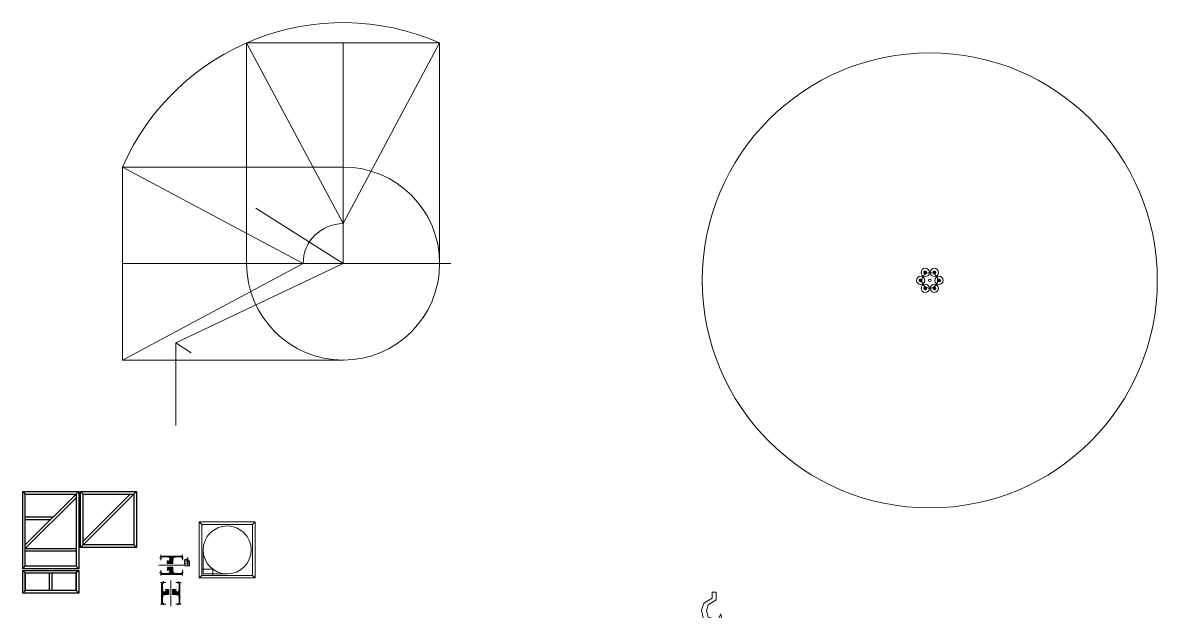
# Model space of a CAD drawing. Header units: inches. Extents: x -1596095 to 1052762, y -907497 to 506843.
# Drawn here: x -207550 to -199321, y -576090 to -571822 of the extents above; entities that cross this region are included whole.
import ezdxf

# ---------------------------------------------------------------- set-up
doc = ezdxf.new("R2010")
doc.units = ezdxf.units.IN
doc.header["$LTSCALE"] = 25
doc.header["$MEASUREMENT"] = 0
doc.linetypes.add('DASHDOT2', pattern=[12.7, 6.35, -3.175, 0, -3.175])
doc.layers.add('ramka', color=7, linetype='Continuous', lineweight=13)
pattern_1 = [(45, (357.97594, 123.92147), (-0.088388347648, 0.088388347648), [])]
pattern_2 = [(45, (359.91464, 203.99023), (-0.088388347648, 0.088388347648), [])]
pattern_3 = [(315, (369482.91313, -782789.53573), (0.088388347648, 0.088388347648), [])]
pattern_4 = [(315, (369402.84437, -782787.59703), (0.088388347648, 0.088388347648), [])]

msp = doc.modelspace()

# ---------------------------------------------------------------- hatches: boundary and pattern name
at = {"layer": 'ramka', "lineweight": 9, "ltscale": 3}
h = msp.add_hatch(dxfattribs=at)
h.set_pattern_fill('ANSI31', color=256)
h.set_pattern_definition([(45, (0, 0), (-0.088388347648, 0.088388347648), [])])
h.paths.add_polyline_path([(-201047.9, -573690.3, 1), (-201028.1, -573690.3, 1)])
h.paths.add_polyline_path([(-201035.4, -573690.3, -1), (-201040.6, -573690.3, -1)], flags=16)
h.paths.add_polyline_path([(-200994.8, -573632.6, 1), (-201014.6, -573632.6, 1)])
h.paths.add_polyline_path([(-201007.3, -573632.6, -1), (-201002.1, -573632.6, -1)], flags=16)
h.paths.add_polyline_path([(-200948, -573632.6, 1), (-200928.2, -573632.6, 1)])
h.paths.add_polyline_path([(-200935.5, -573632.6, -1), (-200940.6, -573632.6, -1)], flags=16)
h.paths.add_polyline_path([(-200914.7, -573690.3, 1), (-200894.8, -573690.3, 1)])
h.paths.add_polyline_path([(-200902.2, -573690.3, -1), (-200907.3, -573690.3, -1)], flags=16)
h.paths.add_polyline_path([(-200928.2, -573748, 1), (-200948, -573748, 1)])
h.paths.add_polyline_path([(-200940.6, -573748, -1), (-200935.5, -573748, -1)], flags=16)
h.paths.add_polyline_path([(-201014.6, -573748, 1), (-200994.8, -573748, 1)])
h.paths.add_polyline_path([(-201002.1, -573748, -1), (-201007.3, -573748, -1)], flags=16)
at = {"layer": 'ramka', "lineweight": 9, "ltscale": 3, "true_color": 0x636466}
h = msp.add_hatch(dxfattribs=at)
h.set_pattern_fill('ANSI31', color=251)
h.set_pattern_definition(pattern_2)
h.paths.add_polyline_path([(-206479.1, -575689), (-206549.1, -575689), (-206549.1, -575695), (-206479.1, -575695)])
h.paths.add_polyline_path([(-206473.1, -575689.5), (-206473.6, -575689), (-206479.1, -575689), (-206479.1, -575695), (-206479.1, -575723.4), (-206473.1, -575723.4)])
h.paths.add_polyline_path([(-206479.1, -575695), (-206498.1, -575695), (-206498.1, -575697.5), (-206497.6, -575698), (-206482.6, -575698), (-206482.1, -575698.5), (-206482.1, -575713.5), (-206481.6, -575714), (-206481.1, -575714), (-206479.1, -575714)])
h.paths.add_polyline_path([(-206461.1, -575689), (-206466.6, -575689), (-206467.1, -575689.5), (-206467.1, -575734.8), (-206461.1, -575734.8)])
h.paths.add_polyline_path([(-206458.1, -575698.5), (-206457.6, -575698), (-206442.6, -575698), (-206442.1, -575697.5), (-206442.1, -575695), (-206461.1, -575695), (-206461.1, -575714), (-206458.6, -575714), (-206458.1, -575713.5)])
at = {"layer": 'ramka', "lineweight": 9, "ltscale": 3}
h = msp.add_hatch(dxfattribs=at)
h.set_pattern_fill('ANSI31', color=5)
h.set_pattern_definition(pattern_2)
h.paths.add_polyline_path([(-206391.1, -575689), (-206461.1, -575689), (-206461.1, -575695), (-206442.1, -575695), (-206391.1, -575695)])
at = {"layer": 'ramka', "lineweight": 9, "ltscale": 3, "true_color": 0x636466}
h = msp.add_hatch(dxfattribs=at)
h.set_pattern_fill('ANSI31', color=251)
h.set_pattern_definition(pattern_2)
h.paths.add_polyline_path([(-206479.1, -575822), (-206549.1, -575822), (-206549.1, -575816), (-206479.1, -575816)])
h.paths.add_polyline_path([(-206473.1, -575821.5), (-206473.6, -575822), (-206479.1, -575822), (-206479.1, -575816), (-206479.1, -575787.6), (-206473.1, -575787.6)])
h.paths.add_polyline_path([(-206479.1, -575816), (-206498.1, -575816), (-206498.1, -575813.5), (-206497.6, -575813), (-206482.6, -575813), (-206482.1, -575812.5), (-206482.1, -575797.5), (-206481.6, -575797), (-206481.1, -575797), (-206479.1, -575797)])
h.paths.add_polyline_path([(-206442.1, -575816), (-206461.1, -575816), (-206461.1, -575797), (-206458.6, -575797), (-206458.1, -575797.5), (-206458.1, -575812.5), (-206457.6, -575813), (-206442.6, -575813), (-206442.1, -575813.5)])
h.paths.add_polyline_path([(-206391.1, -575822), (-206461.1, -575822), (-206461.1, -575816), (-206442.1, -575816), (-206391.1, -575816)])
h.paths.add_polyline_path([(-206461.1, -575822), (-206466.6, -575822), (-206467.1, -575821.5), (-206467.1, -575776.2), (-206461.1, -575776.2)])
h.paths.add_polyline_path([(-206461.1, -575773), (-206467.1, -575773), (-206467.1, -575769), (-206461.1, -575769)])
at = {"layer": 'ramka', "lineweight": 9, "ltscale": 3}
h = msp.add_hatch(dxfattribs=at)
h.set_pattern_fill('ANSI31', color=4)
h.set_pattern_definition(pattern_2)
h.paths.add_polyline_path([(-206467.1, -575738), (-206470.1, -575738), (-206470.1, -575742), (-206467.1, -575742)])
h.paths.add_polyline_path([(-206470.1, -575734.8), (-206467.1, -575734.8), (-206467.1, -575717), (-206470.1, -575717)])
h.paths.add_polyline_path([(-206470.1, -575738), (-206476.1, -575738), (-206476.1, -575742), (-206470.1, -575742)])
h.paths.add_polyline_path([(-206476.1, -575734.8), (-206470.1, -575734.8), (-206470.1, -575730), (-206473.1, -575730), (-206476.1, -575730)])
h.paths.add_polyline_path([(-206476.1, -575738), (-206482.1, -575738), (-206482.1, -575742), (-206476.1, -575742)])
h.paths.add_polyline_path([(-206482.1, -575734.8), (-206476.1, -575734.8), (-206476.1, -575730), (-206479.1, -575730), (-206482.1, -575730)])
h.paths.add_polyline_path([(-206482.1, -575738), (-206485.1, -575738), (-206485.1, -575742), (-206482.1, -575742)])
h.paths.add_polyline_path([(-206485.1, -575734.8), (-206482.1, -575734.8), (-206482.1, -575717), (-206485.1, -575717)])
h = msp.add_hatch(dxfattribs=at)
h.set_pattern_fill('ANSI31', color=4)
h.set_pattern_definition(pattern_2)
h.paths.add_polyline_path([(-206467.1, -575773), (-206470.1, -575773), (-206470.1, -575769), (-206467.1, -575769)])
h.paths.add_polyline_path([(-206470.1, -575776.2), (-206467.1, -575776.2), (-206467.1, -575794), (-206470.1, -575794)])
h.paths.add_polyline_path([(-206470.1, -575773), (-206476.1, -575773), (-206476.1, -575769), (-206470.1, -575769)])
h.paths.add_polyline_path([(-206476.1, -575776.2), (-206470.1, -575776.2), (-206470.1, -575781), (-206473.1, -575781), (-206476.1, -575781)])
h.paths.add_polyline_path([(-206476.1, -575773), (-206482.1, -575773), (-206482.1, -575769), (-206476.1, -575769)])
h.paths.add_polyline_path([(-206482.1, -575776.2), (-206476.1, -575776.2), (-206476.1, -575781), (-206479.1, -575781), (-206482.1, -575781)])
h.paths.add_polyline_path([(-206482.1, -575773), (-206485.1, -575773), (-206485.1, -575769), (-206482.1, -575769)])
h.paths.add_polyline_path([(-206485.1, -575776.2), (-206482.1, -575776.2), (-206482.1, -575794), (-206485.1, -575794)])
h = msp.add_hatch(dxfattribs=at)
h.set_pattern_fill('ANSI31', color=2)
h.set_pattern_definition(pattern_1)
h.paths.add_polyline_path([(-206479.1, -575730), (-206482.1, -575730), (-206482.1, -575727), (-206482.1, -575724), (-206482.1, -575721), (-206482.1, -575720), (-206482.1, -575717), (-206479.1, -575717)])
h.paths.add_polyline_path([(-206473.1, -575730), (-206479.1, -575730), (-206479.1, -575723.4), (-206473.1, -575723.4)])
h.paths.add_polyline_path([(-206470.1, -575730), (-206473.1, -575730), (-206473.1, -575723.4), (-206473.1, -575717), (-206470.1, -575717)])
h = msp.add_hatch(dxfattribs=at)
h.set_pattern_fill('ANSI31', color=2)
h.set_pattern_definition(pattern_1)
h.paths.add_polyline_path([(-206479.1, -575781), (-206482.1, -575781), (-206482.1, -575784), (-206482.1, -575787), (-206482.1, -575790), (-206482.1, -575791), (-206482.1, -575794), (-206479.1, -575794)])
h.paths.add_polyline_path([(-206473.1, -575781), (-206479.1, -575781), (-206479.1, -575787.6), (-206473.1, -575787.6)])
h.paths.add_polyline_path([(-206470.1, -575781), (-206473.1, -575781), (-206473.1, -575787.6), (-206473.1, -575794), (-206470.1, -575794)])
at = {"layer": 'ramka', "lineweight": 9, "ltscale": 3, "true_color": 0x636466}
h = msp.add_hatch(dxfattribs=at)
h.set_pattern_fill('ANSI31', color=251)
h.set_pattern_definition(pattern_2)
h.paths.add_polyline_path([(-206461.1, -575742), (-206461.1, -575738), (-206467.1, -575738), (-206467.1, -575742)])
h = msp.add_hatch(dxfattribs=at)
h.set_pattern_fill('ANSI31', color=251, angle=-90)
h.set_pattern_definition(pattern_3)
h.paths.add_polyline_path([(-206543.1, -575950.5), (-206543.1, -575880.5), (-206537.1, -575880.5), (-206537.1, -575950.5)])
h.paths.add_polyline_path([(-206542.6, -575956.5), (-206543.1, -575956), (-206543.1, -575950.5), (-206537.1, -575950.5), (-206508.6, -575950.5), (-206508.6, -575956.5)])
h.paths.add_polyline_path([(-206537.1, -575950.5), (-206537.1, -575931.5), (-206534.6, -575931.5), (-206534.1, -575932), (-206534.1, -575947), (-206533.6, -575947.5), (-206518.6, -575947.5), (-206518.1, -575948), (-206518.1, -575948.5), (-206518.1, -575950.5)])
h.paths.add_polyline_path([(-206537.1, -575987.5), (-206537.1, -575968.5), (-206518.1, -575968.5), (-206518.1, -575971), (-206518.6, -575971.5), (-206533.6, -575971.5), (-206534.1, -575972), (-206534.1, -575987), (-206534.6, -575987.5)])
h.paths.add_polyline_path([(-206543.1, -576038.5), (-206543.1, -575968.5), (-206537.1, -575968.5), (-206537.1, -575987.5), (-206537.1, -576038.5)])
h.paths.add_polyline_path([(-206543.1, -575968.5), (-206543.1, -575963), (-206542.6, -575962.5), (-206497.3, -575962.5), (-206497.3, -575968.5)])
h.paths.add_polyline_path([(-206494.1, -575968.5), (-206494.1, -575962.5), (-206490.1, -575962.5), (-206490.1, -575968.5)])
h = msp.add_hatch(dxfattribs=at)
h.set_pattern_fill('ANSI31', color=251, angle=-90)
h.set_pattern_definition(pattern_3)
h.paths.add_polyline_path([(-206448, -575933.5), (-206445, -575933.5), (-206438, -575933.5), (-206438, -575930.5), (-206455.9, -575930.5), (-206455.9, -575933.5), (-206454, -575933.5), (-206451, -575933.5)])
h.paths.add_polyline_path([(-206459.1, -575933.5), (-206459.1, -575930.5), (-206463, -575930.5), (-206463, -575933.5)])
h.paths.add_polyline_path([(-206490.1, -575933.5), (-206490.1, -575930.5), (-206494.1, -575930.5), (-206494.1, -575933.5)])
h.paths.add_polyline_path([(-206497.3, -575933.5), (-206497.3, -575930.5), (-206515.1, -575930.5), (-206515.1, -575933.5)])
at = {"layer": 'ramka', "lineweight": 9, "ltscale": 3}
h = msp.add_hatch(dxfattribs=at)
h.set_pattern_fill('ANSI31', color=4, angle=-90)
h.set_pattern_definition(pattern_3)
h.paths.add_polyline_path([(-206494.1, -575962.5), (-206494.1, -575959.5), (-206490.1, -575959.5), (-206490.1, -575962.5)])
h.paths.add_polyline_path([(-206497.3, -575959.5), (-206497.3, -575962.5), (-206515.1, -575962.5), (-206515.1, -575959.5)])
h.paths.add_polyline_path([(-206494.1, -575959.5), (-206494.1, -575953.5), (-206490.1, -575953.5), (-206490.1, -575959.5)])
h.paths.add_polyline_path([(-206497.3, -575953.5), (-206497.3, -575959.5), (-206502.1, -575959.5), (-206502.1, -575956.5), (-206502.1, -575953.5)])
h.paths.add_polyline_path([(-206494.1, -575953.5), (-206494.1, -575947.5), (-206490.1, -575947.5), (-206490.1, -575953.5)])
h.paths.add_polyline_path([(-206497.3, -575947.5), (-206497.3, -575953.5), (-206502.1, -575953.5), (-206502.1, -575950.5), (-206502.1, -575947.5)])
h.paths.add_polyline_path([(-206494.1, -575947.5), (-206494.1, -575944.5), (-206490.1, -575944.5), (-206490.1, -575947.5)])
h.paths.add_polyline_path([(-206497.3, -575944.5), (-206497.3, -575947.5), (-206515.1, -575947.5), (-206515.1, -575944.5)])
h = msp.add_hatch(dxfattribs=at)
h.set_pattern_fill('ANSI31', color=2, angle=-90)
h.set_pattern_definition(pattern_4)
h.paths.add_polyline_path([(-206502.1, -575950.5), (-206502.1, -575947.5), (-206505.1, -575947.5), (-206508.1, -575947.5), (-206511.1, -575947.5), (-206512.1, -575947.5), (-206515.1, -575947.5), (-206515.1, -575950.5)])
h.paths.add_polyline_path([(-206502.1, -575956.5), (-206502.1, -575950.5), (-206508.6, -575950.5), (-206508.6, -575956.5)])
h.paths.add_polyline_path([(-206502.1, -575959.5), (-206502.1, -575956.5), (-206508.6, -575956.5), (-206515.1, -575956.5), (-206515.1, -575959.5)])
h = msp.add_hatch(dxfattribs=at)
h.set_pattern_fill('ANSI31', color=6, angle=-90)
h.set_pattern_definition(pattern_3)
h.paths.add_polyline_path([(-206445, -575944.5), (-206445, -575935.5), (-206445, -575933.5), (-206446, -575933.5), (-206446, -575944.5)])
h.paths.add_polyline_path([(-206446, -575944.5), (-206446, -575933.5), (-206448, -575933.5), (-206448, -575944.5)])
h.paths.add_polyline_path([(-206448, -575944.5), (-206448, -575933.5), (-206451, -575933.5), (-206451, -575944.5)])
h.paths.add_polyline_path([(-206451, -575944.5), (-206451, -575933.5), (-206454, -575933.5), (-206454, -575944.5)])
h.paths.add_polyline_path([(-206454, -575944.5), (-206454, -575933.5), (-206455.9, -575933.5), (-206455.9, -575944.5)])
h.paths.add_polyline_path([(-206459.1, -575944.5), (-206459.1, -575933.5), (-206460, -575933.5), (-206460, -575944.5)])
h.paths.add_polyline_path([(-206460, -575944.5), (-206460, -575933.5), (-206463, -575933.5), (-206463, -575944.5), (-206463, -575944.5)])
h.paths.add_polyline_path([(-206490.1, -575944.5), (-206490.1, -575933.5), (-206493.1, -575933.5), (-206493.1, -575944.5)])
h.paths.add_polyline_path([(-206493.1, -575944.5), (-206493.1, -575933.5), (-206494.1, -575933.5), (-206494.1, -575944.5)])
h.paths.add_polyline_path([(-206497.3, -575944.5), (-206497.3, -575933.5), (-206499.1, -575933.5), (-206499.1, -575944.5)])
h.paths.add_polyline_path([(-206499.1, -575944.5), (-206499.1, -575933.5), (-206502.1, -575933.5), (-206502.1, -575944.5)])
h.paths.add_polyline_path([(-206502.1, -575944.5), (-206502.1, -575933.5), (-206505.1, -575933.5), (-206505.1, -575944.5)])
h.paths.add_polyline_path([(-206505.1, -575944.5), (-206505.1, -575933.5), (-206507.1, -575933.5), (-206507.1, -575944.5)])
h.paths.add_polyline_path([(-206507.1, -575944.5), (-206507.1, -575933.5), (-206508.1, -575933.5), (-206508.1, -575944.5)])
h = msp.add_hatch(dxfattribs=at)
h.set_pattern_fill('ANSI31', color=4, angle=-90)
h.set_pattern_definition(pattern_3)
h.paths.add_polyline_path([(-206459.1, -575962.5), (-206459.1, -575959.5), (-206463, -575959.5), (-206463, -575962.5)])
h.paths.add_polyline_path([(-206455.9, -575959.5), (-206455.9, -575962.5), (-206438, -575962.5), (-206438, -575959.5)])
h.paths.add_polyline_path([(-206459.1, -575959.5), (-206459.1, -575953.5), (-206463, -575953.5), (-206463, -575959.5)])
h.paths.add_polyline_path([(-206455.9, -575953.5), (-206455.9, -575959.5), (-206451, -575959.5), (-206451, -575956.5), (-206451, -575953.5)])
h.paths.add_polyline_path([(-206459.1, -575953.5), (-206459.1, -575947.5), (-206463, -575947.5), (-206463, -575953.5)])
h.paths.add_polyline_path([(-206455.9, -575947.5), (-206455.9, -575953.5), (-206451, -575953.5), (-206451, -575950.5), (-206451, -575947.5)])
h.paths.add_polyline_path([(-206459.1, -575947.5), (-206459.1, -575944.5), (-206463, -575944.5), (-206463, -575947.5)])
h.paths.add_polyline_path([(-206455.9, -575944.5), (-206455.9, -575947.5), (-206438, -575947.5), (-206438, -575944.5)])
at = {"layer": 'ramka', "lineweight": 9, "ltscale": 3, "true_color": 0x636466}
h = msp.add_hatch(dxfattribs=at)
h.set_pattern_fill('ANSI31', color=251, angle=-90)
h.set_pattern_definition(pattern_3)
h.paths.add_polyline_path([(-206410, -575950.5), (-206410, -575880.5), (-206416, -575880.5), (-206416, -575950.5)])
h.paths.add_polyline_path([(-206410.5, -575956.5), (-206410, -575956), (-206410, -575950.5), (-206416, -575950.5), (-206444.5, -575950.5), (-206444.5, -575956.5)])
h.paths.add_polyline_path([(-206416, -575950.5), (-206416, -575931.5), (-206418.5, -575931.5), (-206419, -575932), (-206419, -575947), (-206419.5, -575947.5), (-206434.5, -575947.5), (-206435, -575948), (-206435, -575948.5), (-206435, -575950.5)])
h.paths.add_polyline_path([(-206410, -575968.5), (-206410, -575963), (-206410.5, -575962.5), (-206455.9, -575962.5), (-206455.9, -575968.5)])
h.paths.add_polyline_path([(-206419.5, -575971.5), (-206419, -575972), (-206419, -575987), (-206418.5, -575987.5), (-206416, -575987.5), (-206416, -575968.5), (-206435, -575968.5), (-206435, -575971), (-206434.5, -575971.5)])
at = {"layer": 'ramka', "lineweight": 9, "ltscale": 3}
h = msp.add_hatch(dxfattribs=at)
h.set_pattern_fill('ANSI31', color=2, angle=-90)
h.set_pattern_definition(pattern_4)
h.paths.add_polyline_path([(-206451, -575950.5), (-206451, -575947.5), (-206448, -575947.5), (-206445, -575947.5), (-206442, -575947.5), (-206441, -575947.5), (-206438, -575947.5), (-206438, -575950.5)])
h.paths.add_polyline_path([(-206451, -575956.5), (-206451, -575950.5), (-206444.5, -575950.5), (-206444.5, -575956.5)])
h.paths.add_polyline_path([(-206451, -575959.5), (-206451, -575956.5), (-206444.5, -575956.5), (-206438, -575956.5), (-206438, -575959.5)])
at = {"layer": 'ramka', "lineweight": 9, "ltscale": 3, "true_color": 0x636466}
h = msp.add_hatch(dxfattribs=at)
h.set_pattern_fill('ANSI31', color=251, angle=-90)
h.set_pattern_definition(pattern_3)
h.paths.add_polyline_path([(-206463, -575968.5), (-206459.1, -575968.5), (-206459.1, -575962.5), (-206463, -575962.5)])
h = msp.add_hatch(dxfattribs=at)
h.set_pattern_fill('ANSI31', color=251, angle=-90)
h.set_pattern_definition(pattern_3)
h.paths.add_polyline_path([(-206410, -576038.5), (-206410, -575968.5), (-206416, -575968.5), (-206416, -575987.5), (-206416, -576038.5)])

# ---------------------------------------------------------------- linework, layer by layer
at = {"layer": 'ramka', "color": 3, "lineweight": 9, "ltscale": 2}
for p, q in [((-204526.2, -571968.1), (-205926.2, -571968.1)), ((-205926.2, -571968.1), (-205926.2, -573568.1)), ((-204526.2, -573568.1), (-204526.2, -571968.1)), ((-204526.2, -573568.1), (-204526.2, -571968.1)), ((-206826.2, -574268.1), (-206826.2, -572868.1)), ((-206826.2, -572868.1), (-205226.2, -572868.1)), ((-205226.2, -573568.1), (-204446.1, -573568.1)), ((-204446.1, -573568.1), (-204526.2, -573568.1)), ((-206440.7, -574268.1), (-206826.2, -574268.1)), ((-205226.2, -574268.1), (-206826.2, -574268.1)), ((-205226.2, -574268.1), (-206440.7, -574268.1))]:
    msp.add_line(p, q, dxfattribs=at)
at = {"layer": 'ramka', "color": 2, "lineweight": 9, "ltscale": 2}
for p, q in [((-205226.2, -573278.1), (-205926.2, -571968.1)), ((-205226.2, -573278.1), (-204526.2, -571968.1)), ((-205226.2, -573278.1), (-205226.2, -571968.1)), ((-205516.2, -573568.1), (-206826.2, -572868.1)), ((-205226.2, -573278.1), (-205226.2, -573568.1)), ((-205516.2, -573568.1), (-206826.2, -574268.1)), ((-205516.2, -573568.1), (-206826.2, -573568.1)), ((-205226.2, -573568.1), (-206440.7, -574143.1)), ((-205226.2, -573568.1), (-205516.2, -573568.1)), ((-206440.7, -574743.1), (-206440.7, -574143.1))]:
    msp.add_line(p, q, dxfattribs=at)
at = {"layer": 'ramka', "color": 251, "lineweight": 9, "ltscale": 2}
for p, q in [((-205858.9, -573167.6), (-205226.2, -573568.1)), ((-206327.8, -574214.6), (-206440.7, -574143.1))]:
    msp.add_line(p, q, dxfattribs=at)
at = {"layer": 'ramka', "lineweight": 30, "ltscale": 3}
for p, q in [((-207550.4, -575221.1), (-207531.4, -575240.1)), ((-207531.4, -575608.5), (-207144, -575221.1)), ((-207531.4, -575635.4), (-207163, -575267)), ((-207163, -575240.1), (-207144, -575221.1)), ((-207131.5, -575221.1), (-207112.5, -575240.1)), ((-207112.5, -575608.4), (-206744.2, -575240.1)), ((-207112.5, -575581.5), (-206771.1, -575240.1)), ((-206725.1, -575221.1), (-206744.2, -575240.1)), ((-207531.4, -575405.3), (-207328.2, -575405.3)), ((-207531.4, -575424.3), (-207347.2, -575424.3)), ((-207131.5, -575627.5), (-207112.5, -575608.4)), ((-206725.1, -575627.5), (-206744.2, -575608.4)), ((-207550.4, -575781.1), (-207531.4, -575762.1)), ((-207163, -575762.1), (-207144, -575781.1)), ((-207550.4, -575792.8), (-207531.4, -575811.8)), ((-207531.4, -575811.8), (-207531.4, -575938.7)), ((-207356.2, -575938.7), (-207356.2, -575811.8)), ((-207337.2, -575938.7), (-207337.2, -575811.8)), ((-207144, -575792.8), (-207163, -575811.8)), ((-207163, -575811.8), (-207163, -575938.7)), ((-207163, -575938.7), (-207163, -575811.8)), ((-207531.4, -575938.7), (-207550.4, -575957.7)), ((-207163, -575938.7), (-207144, -575957.7))]:
    msp.add_line(p, q, dxfattribs=at)
at = {"layer": 'ramka', "lineweight": 9, "ltscale": 3}
for p, q in [((-206270.8, -575441.6), (-206251.8, -575460.7)), ((-205864.4, -575441.6), (-205883.5, -575460.7)), ((-206549.1, -575700.6), (-206557.2, -575702.6)), ((-206549.1, -575680.3), (-206549.1, -575700.6)), ((-206498.1, -575697.5), (-206498.1, -575695)), ((-206498.1, -575697.5), (-206497.6, -575698)), ((-206482.6, -575698), (-206497.6, -575698)), ((-206482.6, -575698), (-206482.1, -575698.5)), ((-206482.1, -575713.5), (-206482.1, -575698.5)), ((-206461.1, -575695), (-206442.1, -575695)), ((-206457.6, -575698), (-206458.1, -575698.5)), ((-206458.1, -575698.5), (-206458.1, -575713.5)), ((-206442.6, -575698), (-206457.6, -575698)), ((-206442.6, -575698), (-206442.1, -575697.5)), ((-206442.1, -575695), (-206442.1, -575697.5)), ((-206391.1, -575700.6), (-206399.2, -575702.6)), ((-206391.1, -575680.3), (-206391.1, -575700.6)), ((-206557.2, -575702.6), (-206542, -575703.3)), ((-206542, -575703.3), (-206549.1, -575705.3)), ((-206549.1, -575705.3), (-206549.1, -575718.9)), ((-206482.1, -575713.5), (-206481.6, -575714)), ((-206479.1, -575742), (-206482.1, -575742)), ((-206479.1, -575769), (-206482.1, -575769)), ((-206481.1, -575714), (-206481.6, -575714)), ((-206479.1, -575714), (-206481.1, -575714)), ((-206479.1, -575730), (-206479.1, -575717)), ((-206479.1, -575781), (-206479.1, -575794)), ((-206473.1, -575742), (-206470.1, -575742)), ((-206473.1, -575769), (-206470.1, -575769)), ((-206467.1, -575734.8), (-206467.1, -575717)), ((-206467.1, -575776.2), (-206467.1, -575794)), ((-206458.6, -575714), (-206461.1, -575714)), ((-206458.6, -575714), (-206458.1, -575713.5)), ((-206399.2, -575702.6), (-206384, -575703.3)), ((-206384, -575703.3), (-206391.1, -575705.3)), ((-206391.1, -575705.3), (-206391.1, -575718.9)), ((-206557.2, -575808.4), (-206542, -575807.8)), ((-206549.1, -575810.5), (-206557.2, -575808.4)), ((-206549.1, -575805.7), (-206549.1, -575792.1)), ((-206542, -575807.8), (-206549.1, -575805.7)), ((-206549.1, -575830.7), (-206549.1, -575810.5)), ((-206498.1, -575813.5), (-206497.6, -575813)), ((-206498.1, -575813.5), (-206498.1, -575816)), ((-206482.6, -575813), (-206497.6, -575813)), ((-206482.6, -575813), (-206482.1, -575812.5)), ((-206482.1, -575797.5), (-206481.6, -575797)), ((-206482.1, -575797.5), (-206482.1, -575812.5)), ((-206481.1, -575797), (-206481.6, -575797)), ((-206479.1, -575797), (-206481.1, -575797)), ((-206458.6, -575797), (-206461.1, -575797)), ((-206461.1, -575816), (-206442.1, -575816)), ((-206458.6, -575797), (-206458.1, -575797.5)), ((-206458.1, -575812.5), (-206458.1, -575797.5)), ((-206457.6, -575813), (-206458.1, -575812.5)), ((-206442.6, -575813), (-206457.6, -575813)), ((-206442.6, -575813), (-206442.1, -575813.5)), ((-206442.1, -575816), (-206442.1, -575813.5)), ((-206399.2, -575808.4), (-206384, -575807.8)), ((-206391.1, -575810.5), (-206399.2, -575808.4)), ((-206391.1, -575805.7), (-206391.1, -575792.1)), ((-206384, -575807.8), (-206391.1, -575805.7)), ((-206391.1, -575830.7), (-206391.1, -575810.5)), ((-206270.8, -575848), (-206251.8, -575829)), ((-205864.4, -575848), (-205883.5, -575829)), ((-206551.7, -575880.5), (-206531.5, -575880.5)), ((-206534.6, -575931.5), (-206537.1, -575931.5)), ((-206534.6, -575931.5), (-206534.1, -575932)), ((-206534.1, -575947), (-206534.1, -575932)), ((-206534.1, -575947), (-206533.6, -575947.5)), ((-206518.6, -575947.5), (-206533.6, -575947.5)), ((-206531.5, -575880.5), (-206529.5, -575872.4)), ((-206529.5, -575872.4), (-206528.8, -575887.6)), ((-206528.8, -575887.6), (-206526.8, -575880.5)), ((-206526.8, -575880.5), (-206513.2, -575880.5)), ((-206518.6, -575947.5), (-206518.1, -575948)), ((-206490.1, -575950.5), (-206490.1, -575947.5)), ((-206463, -575950.5), (-206463, -575947.5)), ((-206426.3, -575880.5), (-206440, -575880.5)), ((-206434.5, -575947.5), (-206435, -575948)), ((-206434.5, -575947.5), (-206419.5, -575947.5)), ((-206424.3, -575887.6), (-206426.3, -575880.5)), ((-206423.7, -575872.4), (-206424.3, -575887.6)), ((-206421.6, -575880.5), (-206423.7, -575872.4)), ((-206401.4, -575880.5), (-206421.6, -575880.5)), ((-206419, -575947), (-206419.5, -575947.5)), ((-206418.5, -575931.5), (-206419, -575932)), ((-206419, -575947), (-206419, -575932)), ((-206418.5, -575931.5), (-206416, -575931.5)), ((-206537.1, -575968.5), (-206537.1, -575987.5)), ((-206537.1, -575987.5), (-206534.6, -575987.5)), ((-206534.1, -575987), (-206534.6, -575987.5)), ((-206534.1, -575972), (-206533.6, -575971.5)), ((-206534.1, -575987), (-206534.1, -575972)), ((-206533.6, -575971.5), (-206518.6, -575971.5)), ((-206518.1, -575971), (-206518.6, -575971.5)), ((-206518.1, -575948.5), (-206518.1, -575948)), ((-206518.1, -575950.5), (-206518.1, -575948.5)), ((-206518.1, -575971), (-206518.1, -575968.5)), ((-206502.1, -575950.5), (-206515.1, -575950.5)), ((-206497.3, -575962.5), (-206515.1, -575962.5)), ((-206490.1, -575956.5), (-206490.1, -575959.5)), ((-206463, -575956.5), (-206463, -575959.5)), ((-206455.9, -575962.5), (-206438, -575962.5)), ((-206451, -575950.5), (-206438, -575950.5)), ((-206435, -575948.5), (-206435, -575948)), ((-206435, -575950.5), (-206435, -575948.5)), ((-206435, -575971), (-206435, -575968.5)), ((-206435, -575971), (-206434.5, -575971.5)), ((-206419.5, -575971.5), (-206434.5, -575971.5)), ((-206419, -575972), (-206419.5, -575971.5)), ((-206419, -575987), (-206419, -575972)), ((-206419, -575987), (-206418.5, -575987.5)), ((-206416, -575987.5), (-206418.5, -575987.5)), ((-206416, -575968.5), (-206416, -575987.5)), ((-206551.7, -576038.5), (-206531.5, -576038.5)), ((-206531.5, -576038.5), (-206529.5, -576030.4)), ((-206529.5, -576030.4), (-206528.8, -576045.6)), ((-206528.8, -576045.6), (-206526.8, -576038.5)), ((-206526.8, -576038.5), (-206513.2, -576038.5)), ((-206426.3, -576038.5), (-206440, -576038.5)), ((-206424.3, -576045.6), (-206426.3, -576038.5)), ((-206423.7, -576030.4), (-206424.3, -576045.6)), ((-206421.6, -576038.5), (-206423.7, -576030.4)), ((-206401.4, -576038.5), (-206421.6, -576038.5))]:
    msp.add_line(p, q, dxfattribs=at)
at = {"layer": 'ramka', "color": 7, "lineweight": 30, "ltscale": 2}
for p, q in [((-207531.4, -575635.4), (-207163, -575635.4)), ((-207163, -575654.4), (-207531.4, -575654.4)), ((-207163, -575635.4), (-207163, -575654.4))]:
    msp.add_line(p, q, dxfattribs=at)
at = {"layer": 'ramka', "color": 251, "lineweight": 9, "ltscale": 3, "true_color": 0x636466}
for p, q in [((-206241.8, -575819), (-206241.8, -575644.8)), ((-206067.6, -575819), (-206241.8, -575819))]:
    msp.add_line(p, q, dxfattribs=at)
at = {"layer": 'ramka', "color": 251, "linetype": 'DASHDOT2', "lineweight": 9, "ltscale": 3, "true_color": 0x636466}
for p, q in [((-206562.4, -575755.5), (-206377.6, -575755.5)), ((-206476.6, -575867.2), (-206476.6, -576052.1))]:
    msp.add_line(p, q, dxfattribs=at)
at = {"layer": 'ramka', "lineweight": 30, "ltscale": 3}
for points in [[(-207144, -575781.1), (-207550.4, -575781.1), (-207550.4, -575221.1), (-207144, -575221.1)], [(-207163, -575762.1), (-207531.4, -575762.1), (-207531.4, -575240.1), (-207163, -575240.1)], [(-207131.5, -575221.1), (-206725.1, -575221.1), (-206725.1, -575627.5), (-207131.5, -575627.5)], [(-207112.5, -575240.1), (-206744.2, -575240.1), (-206744.2, -575608.4), (-207112.5, -575608.4)], [(-207550.4, -575792.8), (-207144, -575792.8), (-207144, -575957.7), (-207550.4, -575957.7)], [(-207531.4, -575811.8), (-207163, -575811.8), (-207163, -575938.7), (-207531.4, -575938.7)]]:
    msp.add_lwpolyline(points, close=True, dxfattribs=at)
at = {"layer": 'ramka', "lineweight": 9, "ltscale": 3}
for points in [[(-206270.8, -575441.6), (-205864.4, -575441.6), (-205864.4, -575848), (-206270.8, -575848)], [(-206251.8, -575460.7), (-205883.5, -575460.7), (-205883.5, -575829), (-206251.8, -575829)], [(-206479.1, -575689), (-206549.1, -575689), (-206549.1, -575695), (-206479.1, -575695)], [(-206479.1, -575723.4), (-206473.1, -575723.4), (-206473.1, -575689.5), (-206473.6, -575689), (-206479.1, -575689)], [(-206467.1, -575734.8), (-206461.1, -575734.8), (-206461.1, -575689), (-206466.6, -575689), (-206467.1, -575689.5)], [(-206461.1, -575689), (-206391.1, -575689), (-206391.1, -575695), (-206461.1, -575695)], [(-206501.6, -575734.8), (-206461.1, -575734.8), (-206461.1, -575738), (-206501.6, -575738)], [(-206499.1, -575773), (-206496.1, -575773), (-206496.1, -575769), (-206499.1, -575769)], [(-206499.1, -575776.2), (-206461.1, -575776.2), (-206461.1, -575773), (-206499.1, -575773)], [(-206496.1, -575776.2), (-206499.1, -575776.2), (-206499.1, -575794), (-206496.1, -575794)], [(-206496.1, -575730), (-206485.1, -575730), (-206485.1, -575727), (-206496.1, -575727)], [(-206496.1, -575733), (-206485.1, -575733), (-206485.1, -575730), (-206496.1, -575730)], [(-206496.1, -575734.8), (-206485.1, -575734.8), (-206485.1, -575733), (-206496.1, -575733)], [(-206496.1, -575739), (-206485.1, -575739), (-206485.1, -575738), (-206496.1, -575738)], [(-206496.1, -575738), (-206496.1, -575738), (-206496.1, -575742), (-206496.1, -575742)], [(-206496.1, -575742), (-206485.1, -575742), (-206485.1, -575739), (-206496.1, -575739)], [(-206496.1, -575769), (-206485.1, -575769), (-206485.1, -575772), (-206496.1, -575772)], [(-206496.1, -575772), (-206485.1, -575772), (-206485.1, -575773), (-206496.1, -575773)], [(-206485.1, -575776.2), (-206496.1, -575776.2), (-206496.1, -575786), (-206485.1, -575786)], [(-206496.1, -575776.2), (-206485.1, -575776.2), (-206485.1, -575778), (-206496.1, -575778)], [(-206496.1, -575778), (-206485.1, -575778), (-206485.1, -575781), (-206496.1, -575781)], [(-206496.1, -575781), (-206485.1, -575781), (-206485.1, -575784), (-206496.1, -575784)], [(-206482.1, -575734.8), (-206485.1, -575734.8), (-206485.1, -575717), (-206482.1, -575717)], [(-206485.1, -575742), (-206476.1, -575742), (-206476.1, -575738), (-206485.1, -575738)], [(-206479.1, -575742), (-206485.1, -575742), (-206485.1, -575742), (-206479.1, -575742)], [(-206479.1, -575769), (-206485.1, -575769), (-206485.1, -575769), (-206479.1, -575769)], [(-206485.1, -575769), (-206476.1, -575769), (-206476.1, -575773), (-206485.1, -575773)], [(-206482.1, -575776.2), (-206485.1, -575776.2), (-206485.1, -575794), (-206482.1, -575794)], [(-206479.1, -575730), (-206482.1, -575730), (-206482.1, -575717), (-206479.1, -575717)], [(-206476.1, -575734.8), (-206482.1, -575734.8), (-206482.1, -575730), (-206476.1, -575730)], [(-206482.1, -575738), (-206476.1, -575738), (-206476.1, -575742), (-206482.1, -575742)], [(-206482.1, -575773), (-206476.1, -575773), (-206476.1, -575769), (-206482.1, -575769)], [(-206476.1, -575776.2), (-206482.1, -575776.2), (-206482.1, -575781), (-206476.1, -575781)], [(-206479.1, -575781), (-206482.1, -575781), (-206482.1, -575794), (-206479.1, -575794)], [(-206479.1, -575730), (-206473.1, -575730), (-206473.1, -575723.4), (-206479.1, -575723.4)], [(-206479.1, -575781), (-206473.1, -575781), (-206473.1, -575787.6), (-206479.1, -575787.6)], [(-206470.1, -575734.8), (-206476.1, -575734.8), (-206476.1, -575730), (-206470.1, -575730)], [(-206476.1, -575738), (-206470.1, -575738), (-206470.1, -575742), (-206476.1, -575742)], [(-206476.1, -575773), (-206470.1, -575773), (-206470.1, -575769), (-206476.1, -575769)], [(-206470.1, -575776.2), (-206476.1, -575776.2), (-206476.1, -575781), (-206470.1, -575781)], [(-206473.1, -575730), (-206470.1, -575730), (-206470.1, -575717), (-206473.1, -575717)], [(-206473.1, -575781), (-206470.1, -575781), (-206470.1, -575794), (-206473.1, -575794)], [(-206470.1, -575738), (-206467.1, -575738), (-206467.1, -575742), (-206470.1, -575742)], [(-206470.1, -575773), (-206467.1, -575773), (-206467.1, -575769), (-206470.1, -575769)], [(-206467.1, -575717), (-206467.1, -575717), (-206467.1, -575734.8), (-206467.1, -575734.8)], [(-206467.1, -575734.8), (-206467.1, -575734.8), (-206467.1, -575730), (-206467.1, -575730)], [(-206467.1, -575738), (-206461.1, -575738), (-206461.1, -575742), (-206467.1, -575742)], [(-206467.1, -575773), (-206461.1, -575773), (-206461.1, -575769), (-206467.1, -575769)], [(-206467.1, -575776.2), (-206461.1, -575776.2), (-206461.1, -575822), (-206466.6, -575822), (-206467.1, -575821.5)], [(-206467.1, -575776.2), (-206467.1, -575776.2), (-206467.1, -575781), (-206467.1, -575781)], [(-206467.1, -575794), (-206467.1, -575794), (-206467.1, -575776.2), (-206467.1, -575776.2)], [(-206479.1, -575822), (-206549.1, -575822), (-206549.1, -575816), (-206479.1, -575816)], [(-206496.1, -575784), (-206485.1, -575784), (-206485.1, -575787), (-206496.1, -575787)], [(-206494.1, -575787), (-206485.1, -575787), (-206485.1, -575787), (-206494.1, -575787)], [(-206479.1, -575787.6), (-206473.1, -575787.6), (-206473.1, -575821.5), (-206473.6, -575822), (-206479.1, -575822)], [(-206461.1, -575822), (-206391.1, -575822), (-206391.1, -575816), (-206461.1, -575816)], [(-206543.1, -575950.5), (-206543.1, -575880.5), (-206537.1, -575880.5), (-206537.1, -575950.5)], [(-206497.3, -575933.5), (-206497.3, -575930.5), (-206515.1, -575930.5), (-206515.1, -575933.5)], [(-206497.3, -575947.5), (-206497.3, -575944.5), (-206515.1, -575944.5), (-206515.1, -575947.5)], [(-206502.1, -575950.5), (-206502.1, -575947.5), (-206515.1, -575947.5), (-206515.1, -575950.5)], [(-206505.1, -575933.5), (-206505.1, -575944.5), (-206508.1, -575944.5), (-206508.1, -575933.5)], [(-206508.1, -575935.5), (-206508.1, -575944.5), (-206508.1, -575944.5), (-206508.1, -575935.5)], [(-206497.3, -575944.5), (-206497.3, -575933.5), (-206507.1, -575933.5), (-206507.1, -575944.5)], [(-206502.1, -575933.5), (-206502.1, -575944.5), (-206505.1, -575944.5), (-206505.1, -575933.5)], [(-206499.1, -575933.5), (-206499.1, -575944.5), (-206502.1, -575944.5), (-206502.1, -575933.5)], [(-206497.3, -575953.5), (-206497.3, -575947.5), (-206502.1, -575947.5), (-206502.1, -575953.5)], [(-206497.3, -575933.5), (-206497.3, -575944.5), (-206499.1, -575944.5), (-206499.1, -575933.5)], [(-206497.3, -575930.5), (-206497.3, -575968.5), (-206494.1, -575968.5), (-206494.1, -575930.5)], [(-206494.1, -575930.5), (-206494.1, -575933.5), (-206490.1, -575933.5), (-206490.1, -575930.5)], [(-206493.1, -575933.5), (-206493.1, -575944.5), (-206494.1, -575944.5), (-206494.1, -575933.5)], [(-206490.1, -575944.5), (-206490.1, -575953.5), (-206494.1, -575953.5), (-206494.1, -575944.5)], [(-206494.1, -575947.5), (-206494.1, -575953.5), (-206490.1, -575953.5), (-206490.1, -575947.5)], [(-206490.1, -575933.5), (-206490.1, -575944.5), (-206493.1, -575944.5), (-206493.1, -575933.5)], [(-206490.1, -575950.5), (-206490.1, -575944.5), (-206490.1, -575944.5), (-206490.1, -575950.5)], [(-206459.1, -575930.5), (-206459.1, -575933.5), (-206463, -575933.5), (-206463, -575930.5)], [(-206463, -575933.5), (-206463, -575944.5), (-206460, -575944.5), (-206460, -575933.5)], [(-206463, -575950.5), (-206463, -575944.5), (-206463, -575944.5), (-206463, -575950.5)], [(-206463, -575944.5), (-206463, -575953.5), (-206459.1, -575953.5), (-206459.1, -575944.5)], [(-206459.1, -575947.5), (-206459.1, -575953.5), (-206463, -575953.5), (-206463, -575947.5)], [(-206460, -575933.5), (-206460, -575944.5), (-206459.1, -575944.5), (-206459.1, -575933.5)], [(-206455.9, -575930.5), (-206455.9, -575968.5), (-206459.1, -575968.5), (-206459.1, -575930.5)], [(-206455.9, -575933.5), (-206455.9, -575930.5), (-206438, -575930.5), (-206438, -575933.5)], [(-206455.9, -575944.5), (-206455.9, -575933.5), (-206446, -575933.5), (-206446, -575944.5)], [(-206455.9, -575933.5), (-206455.9, -575944.5), (-206454, -575944.5), (-206454, -575933.5)], [(-206455.9, -575947.5), (-206455.9, -575944.5), (-206438, -575944.5), (-206438, -575947.5)], [(-206455.9, -575953.5), (-206455.9, -575947.5), (-206451, -575947.5), (-206451, -575953.5)], [(-206454, -575933.5), (-206454, -575944.5), (-206451, -575944.5), (-206451, -575933.5)], [(-206451, -575933.5), (-206451, -575944.5), (-206448, -575944.5), (-206448, -575933.5)], [(-206451, -575950.5), (-206451, -575947.5), (-206438, -575947.5), (-206438, -575950.5)], [(-206448, -575933.5), (-206448, -575944.5), (-206445, -575944.5), (-206445, -575933.5)], [(-206445, -575935.5), (-206445, -575944.5), (-206445, -575944.5), (-206445, -575935.5)], [(-206410, -575950.5), (-206410, -575880.5), (-206416, -575880.5), (-206416, -575950.5)], [(-206508.6, -575950.5), (-206508.6, -575956.5), (-206542.6, -575956.5), (-206543.1, -575956), (-206543.1, -575950.5)], [(-206497.3, -575962.5), (-206497.3, -575968.5), (-206543.1, -575968.5), (-206543.1, -575963), (-206542.6, -575962.5)], [(-206543.1, -575968.5), (-206543.1, -576038.5), (-206537.1, -576038.5), (-206537.1, -575968.5)], [(-206502.1, -575956.5), (-206502.1, -575959.5), (-206515.1, -575959.5), (-206515.1, -575956.5)], [(-206515.1, -575962.5), (-206515.1, -575962.5), (-206497.3, -575962.5), (-206497.3, -575962.5)], [(-206502.1, -575950.5), (-206502.1, -575956.5), (-206508.6, -575956.5), (-206508.6, -575950.5)], [(-206497.3, -575959.5), (-206497.3, -575953.5), (-206502.1, -575953.5), (-206502.1, -575959.5)], [(-206497.3, -575962.5), (-206497.3, -575962.5), (-206502.1, -575962.5), (-206502.1, -575962.5)], [(-206494.1, -575953.5), (-206494.1, -575959.5), (-206490.1, -575959.5), (-206490.1, -575953.5)], [(-206494.1, -575959.5), (-206494.1, -575962.5), (-206490.1, -575962.5), (-206490.1, -575959.5)], [(-206494.1, -575962.5), (-206494.1, -575968.5), (-206490.1, -575968.5), (-206490.1, -575962.5)], [(-206459.1, -575953.5), (-206459.1, -575959.5), (-206463, -575959.5), (-206463, -575953.5)], [(-206459.1, -575959.5), (-206459.1, -575962.5), (-206463, -575962.5), (-206463, -575959.5)], [(-206459.1, -575962.5), (-206459.1, -575968.5), (-206463, -575968.5), (-206463, -575962.5)], [(-206455.9, -575959.5), (-206455.9, -575953.5), (-206451, -575953.5), (-206451, -575959.5)], [(-206455.9, -575962.5), (-206455.9, -575968.5), (-206410, -575968.5), (-206410, -575963), (-206410.5, -575962.5)], [(-206455.9, -575962.5), (-206455.9, -575962.5), (-206451, -575962.5), (-206451, -575962.5)], [(-206438, -575962.5), (-206438, -575962.5), (-206455.9, -575962.5), (-206455.9, -575962.5)], [(-206451, -575950.5), (-206451, -575956.5), (-206444.5, -575956.5), (-206444.5, -575950.5)], [(-206451, -575956.5), (-206451, -575959.5), (-206438, -575959.5), (-206438, -575956.5)], [(-206444.5, -575950.5), (-206444.5, -575956.5), (-206410.5, -575956.5), (-206410, -575956), (-206410, -575950.5)], [(-206410, -575968.5), (-206410, -576038.5), (-206416, -576038.5), (-206416, -575968.5)]]:
    msp.add_lwpolyline(points, close=True, dxfattribs=at)
at = {"layer": 'ramka', "color": 251, "lineweight": 9, "ltscale": 3, "true_color": 0x636466}
for points in [[(-206496.1, -575724), (-206501.6, -575724), (-206501.6, -575742), (-206496.1, -575742)], [(-206377.3, -575724.6), (-206349.1, -575724.6), (-206349.1, -575746.3), (-206377.3, -575746.3)], [(-206373.8, -575715), (-206349.1, -575715), (-206349.1, -575746.3), (-206373.8, -575746.3)], [(-206373.8, -575715), (-206352.7, -575715), (-206352.7, -575760.3), (-206373.8, -575760.3)], [(-206373.8, -575760.3), (-206339.5, -575760.3), (-206339.5, -575724.6), (-206373.8, -575724.6)], [(-206352.7, -575701.5), (-206357.2, -575701.5), (-206357.2, -575735.1), (-206352.7, -575735.1)], [(-206352.7, -575735.1), (-206349.1, -575735.1), (-206349.1, -575760.3), (-206352.7, -575760.3)], [(-206251.8, -575829), (-206171.8, -575829), (-206171.8, -575785), (-206251.8, -575785)]]:
    msp.add_lwpolyline(points, close=True, dxfattribs=at)
at = {"layer": 'ramka', "color": 251, "lineweight": 9, "ltscale": 2, "true_color": 0x636466}
msp.add_lwpolyline([(-202486, -576107.3), (-202502, -576139.2), (-202534.9, -576143.3), (-202579.7, -576132.2), (-202591.7, -576087.4), (-202578.7, -576043.6), (-202520.9, -576007.7), (-202520.9, -575951.9), (-202549.8, -575951.9), (-202549.8, -575995.7), (-202609.6, -576029.6), (-202627.5, -576081.4), (-202613.6, -576150.2), (-202566.3, -576166.3), (-202488.4, -576162.6), (-202481.7, -576138), (-202486, -576107.3)], dxfattribs=at)
at = {"layer": 'ramka', "lineweight": 9, "ltscale": 3}
for centre, radius in [((-200971.4, -573690.3), 1650), ((-201004.7, -573632.6), 29.9), ((-200971.4, -573690.3), 56.7), ((-201004.7, -573632.6), 9.91), ((-201004.7, -573632.6), 2.57), ((-200938.1, -573632.6), 29.9), ((-200938.1, -573632.6), 9.91), ((-200938.1, -573632.6), 2.57), ((-201038, -573690.3), 29.9), ((-201038, -573690.3), 9.91), ((-201038, -573690.3), 2.57), ((-201004.7, -573748), 29.9), ((-200971.4, -573690.3), 8.95), ((-200938.1, -573748), 29.9), ((-200904.8, -573690.3), 29.9), ((-200904.8, -573690.3), 9.91), ((-200904.8, -573690.3), 2.57), ((-201004.7, -573748), 9.91), ((-201004.7, -573748), 2.57), ((-200938.1, -573748), 9.91), ((-200938.1, -573748), 2.57)]:
    msp.add_circle(centre, radius, dxfattribs=at)
at = {"layer": 'ramka', "color": 251, "lineweight": 9, "ltscale": 3, "true_color": 0x636466}
msp.add_circle((-206067.6, -575644.8), 174.2, dxfattribs=at)
at = {"layer": 'ramka', "color": 251, "lineweight": 9, "ltscale": 2}
for radius, start, end in [(1746.4, 66.37062, 156.37062), (290, 90, 180)]:
    msp.add_arc((-205226.2, -573568.1), radius, start, end, dxfattribs=at)
at = {"layer": 'ramka', "color": 3, "lineweight": 9, "ltscale": 2}
msp.add_arc((-205226.2, -573568.1), 700, 180, 90, dxfattribs=at)

doc.saveas('drawing.dxf')
